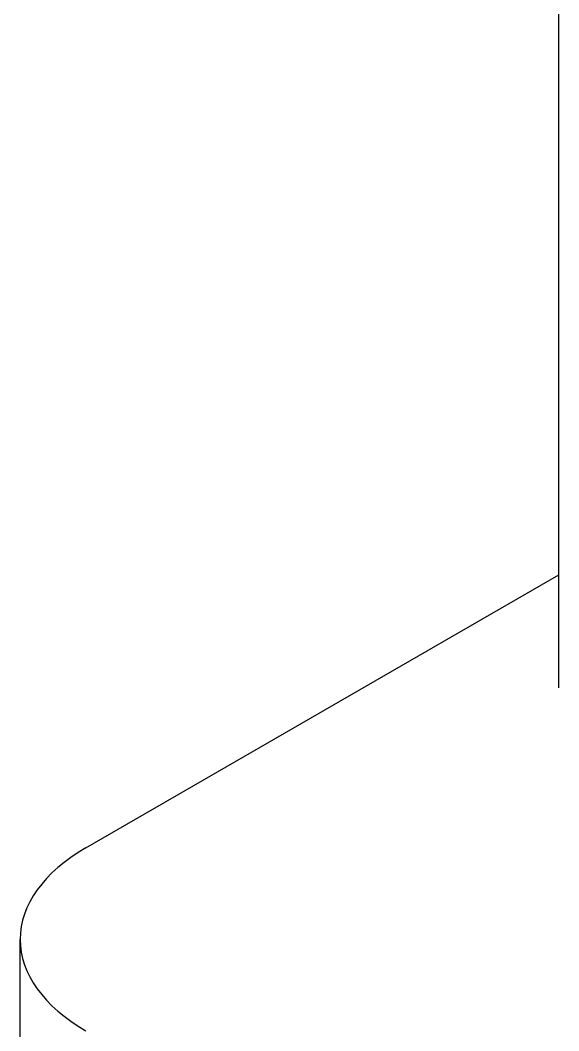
# Model space of a CAD drawing. Header units: millimetres. Extents: x -105 to 105, y -148 to 148.
# Drawn here: x 34.27 to 40.04, y -66.43 to -55.6 of the extents above; entities that cross this region are included whole.
import ezdxf

# ---------------------------------------------------------------- set-up
doc = ezdxf.new("R2010")
doc.units = ezdxf.units.MM
doc.layers.get('0').update_dxf_attribs({"lineweight": 18})

msp = doc.modelspace()

# ---------------------------------------------------------------- linework, layer by layer
at = {"color": 7, "lineweight": 30, "ltscale": 0.157175}
msp.add_line((40.039, -62.751), (40.039, -55.207), dxfattribs=at)
at = {"color": 7, "lineweight": 30, "ltscale": 0.121834}
msp.add_line((34.974, -64.466), (40.039, -61.542), dxfattribs=at)
at = {"color": 7, "lineweight": 30, "ltscale": 0.040825}
msp.add_line((34.271, -67.405), (34.271, -65.446), dxfattribs=at)
at = {"color": 7, "lineweight": 30}
for start_param, end_param in [(2.356194, 3.141593), (3.141593, 3.926991)]:
    msp.add_ellipse((36.671, -65.446), major_axis=(2.4, 0), ratio=0.57735, start_param=start_param, end_param=end_param, dxfattribs=at)

doc.saveas('drawing.dxf')
